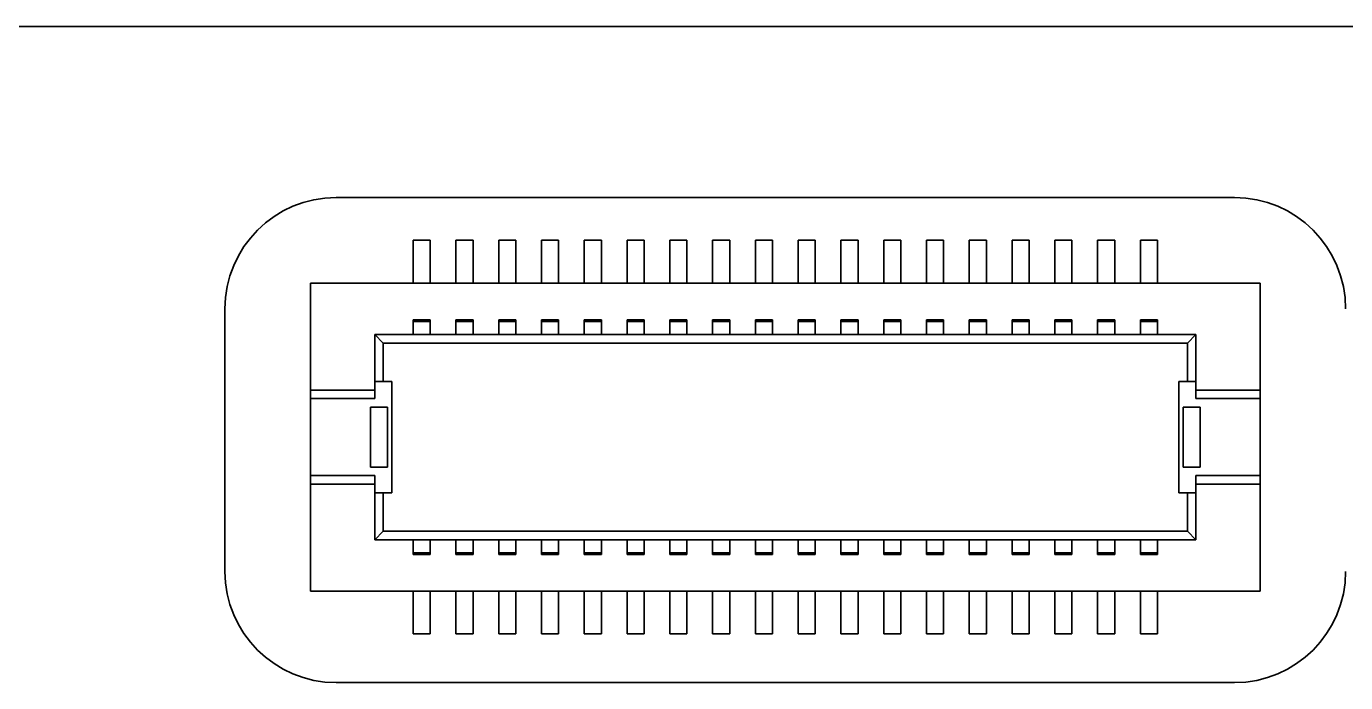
# Model space of a CAD drawing. Extents: x 377 to 822, y 181 to 641.
# Drawn here: x 392.31 to 407.73, y 430.63 to 438.3 of the extents above; entities that cross this region are included whole.
import ezdxf

# ---------------------------------------------------------------- set-up
doc = ezdxf.new("R2010")
doc.units = 0

msp = doc.modelspace()

# ---------------------------------------------------------------- linework, layer by layer
at = {"color": 7, "lineweight": 35}
for p, q in [((415.679, 438.3), (386.679, 438.3)), ((386.679, 438.3), (415.679, 438.3))]:
    msp.add_line(p, q, dxfattribs=at)
at = {"color": 7, "lineweight": 35, "ltscale": 0.2625}
for p, q in [((406.429, 436.3), (395.929, 436.3)), ((406.429, 430.632), (395.929, 430.632))]:
    msp.add_line(p, q, dxfattribs=at)
at = {"color": 7, "lineweight": 35, "ltscale": 0.005}
for p, q in [((397.029, 435.8), (396.829, 435.8)), ((397.029, 435.8), (396.829, 435.8)), ((397.029, 435.8), (396.829, 435.8)), ((397.529, 435.8), (397.329, 435.8)), ((397.529, 435.8), (397.329, 435.8)), ((397.529, 435.8), (397.329, 435.8)), ((398.029, 435.8), (397.829, 435.8)), ((398.029, 435.8), (397.829, 435.8)), ((398.029, 435.8), (397.829, 435.8)), ((398.529, 435.8), (398.329, 435.8)), ((398.529, 435.8), (398.329, 435.8)), ((398.529, 435.8), (398.329, 435.8)), ((399.029, 435.8), (398.829, 435.8)), ((399.029, 435.8), (398.829, 435.8)), ((399.029, 435.8), (398.829, 435.8)), ((399.529, 435.8), (399.329, 435.8)), ((399.529, 435.8), (399.329, 435.8)), ((399.529, 435.8), (399.329, 435.8)), ((400.029, 435.8), (399.829, 435.8)), ((400.029, 435.8), (399.829, 435.8)), ((400.029, 435.8), (399.829, 435.8)), ((400.529, 435.8), (400.329, 435.8)), ((400.529, 435.8), (400.329, 435.8)), ((400.529, 435.8), (400.329, 435.8)), ((401.029, 435.8), (400.829, 435.8)), ((401.029, 435.8), (400.829, 435.8)), ((401.029, 435.8), (400.829, 435.8)), ((401.529, 435.8), (401.329, 435.8)), ((401.529, 435.8), (401.329, 435.8)), ((401.529, 435.8), (401.329, 435.8)), ((402.029, 435.8), (401.829, 435.8)), ((402.029, 435.8), (401.829, 435.8)), ((402.029, 435.8), (401.829, 435.8)), ((402.529, 435.8), (402.329, 435.8)), ((402.529, 435.8), (402.329, 435.8)), ((402.529, 435.8), (402.329, 435.8)), ((403.029, 435.8), (402.829, 435.8)), ((403.029, 435.8), (402.829, 435.8)), ((403.029, 435.8), (402.829, 435.8)), ((403.529, 435.8), (403.329, 435.8)), ((403.529, 435.8), (403.329, 435.8)), ((403.529, 435.8), (403.329, 435.8)), ((404.029, 435.8), (403.829, 435.8)), ((404.029, 435.8), (403.829, 435.8)), ((404.029, 435.8), (403.829, 435.8)), ((404.529, 435.8), (404.329, 435.8)), ((404.529, 435.8), (404.329, 435.8)), ((404.529, 435.8), (404.329, 435.8)), ((405.029, 435.8), (404.829, 435.8)), ((405.029, 435.8), (404.829, 435.8)), ((405.029, 435.8), (404.829, 435.8)), ((405.529, 435.8), (405.329, 435.8)), ((405.529, 435.8), (405.329, 435.8)), ((405.529, 435.8), (405.329, 435.8)), ((396.829, 435.3), (397.029, 435.3)), ((397.329, 435.3), (397.529, 435.3)), ((397.829, 435.3), (398.029, 435.3)), ((398.329, 435.3), (398.529, 435.3)), ((398.829, 435.3), (399.029, 435.3)), ((399.329, 435.3), (399.529, 435.3)), ((399.829, 435.3), (400.029, 435.3)), ((400.329, 435.3), (400.529, 435.3)), ((400.829, 435.3), (401.029, 435.3)), ((401.329, 435.3), (401.529, 435.3)), ((401.829, 435.3), (402.029, 435.3)), ((402.329, 435.3), (402.529, 435.3)), ((402.829, 435.3), (403.029, 435.3)), ((403.329, 435.3), (403.529, 435.3)), ((403.829, 435.3), (404.029, 435.3)), ((404.329, 435.3), (404.529, 435.3)), ((404.829, 435.3), (405.029, 435.3)), ((405.329, 435.3), (405.529, 435.3)), ((396.829, 434.87), (397.029, 434.87)), ((397.029, 434.851), (396.829, 434.851)), ((397.029, 434.851), (396.829, 434.851)), ((397.329, 434.87), (397.529, 434.87)), ((397.529, 434.851), (397.329, 434.851)), ((397.529, 434.851), (397.329, 434.851)), ((397.829, 434.87), (398.029, 434.87)), ((398.029, 434.851), (397.829, 434.851)), ((398.029, 434.851), (397.829, 434.851)), ((398.329, 434.87), (398.529, 434.87)), ((398.529, 434.851), (398.329, 434.851)), ((398.529, 434.851), (398.329, 434.851)), ((398.829, 434.87), (399.029, 434.87)), ((399.029, 434.851), (398.829, 434.851)), ((399.029, 434.851), (398.829, 434.851)), ((399.329, 434.87), (399.529, 434.87)), ((399.529, 434.851), (399.329, 434.851)), ((399.529, 434.851), (399.329, 434.851)), ((399.829, 434.87), (400.029, 434.87)), ((400.029, 434.851), (399.829, 434.851)), ((400.029, 434.851), (399.829, 434.851)), ((400.329, 434.87), (400.529, 434.87)), ((400.529, 434.851), (400.329, 434.851)), ((400.529, 434.851), (400.329, 434.851)), ((400.829, 434.87), (401.029, 434.87)), ((401.029, 434.851), (400.829, 434.851)), ((401.029, 434.851), (400.829, 434.851)), ((401.329, 434.87), (401.529, 434.87)), ((401.529, 434.851), (401.329, 434.851)), ((401.529, 434.851), (401.329, 434.851)), ((401.829, 434.87), (402.029, 434.87)), ((402.029, 434.851), (401.829, 434.851)), ((402.029, 434.851), (401.829, 434.851)), ((402.329, 434.87), (402.529, 434.87)), ((402.529, 434.851), (402.329, 434.851)), ((402.529, 434.851), (402.329, 434.851)), ((402.829, 434.87), (403.029, 434.87)), ((403.029, 434.851), (402.829, 434.851)), ((403.029, 434.851), (402.829, 434.851)), ((403.329, 434.87), (403.529, 434.87)), ((403.529, 434.851), (403.329, 434.851)), ((403.529, 434.851), (403.329, 434.851)), ((403.829, 434.87), (404.029, 434.87)), ((404.029, 434.851), (403.829, 434.851)), ((404.029, 434.851), (403.829, 434.851)), ((404.329, 434.87), (404.529, 434.87)), ((404.529, 434.851), (404.329, 434.851)), ((404.529, 434.851), (404.329, 434.851)), ((404.829, 434.87), (405.029, 434.87)), ((405.029, 434.851), (404.829, 434.851)), ((405.029, 434.851), (404.829, 434.851)), ((405.329, 434.87), (405.529, 434.87)), ((405.529, 434.851), (405.329, 434.851)), ((405.529, 434.851), (405.329, 434.851)), ((396.829, 434.7), (397.029, 434.7)), ((397.329, 434.7), (397.529, 434.7)), ((397.829, 434.7), (398.029, 434.7)), ((398.329, 434.7), (398.529, 434.7)), ((398.829, 434.7), (399.029, 434.7)), ((399.329, 434.7), (399.529, 434.7)), ((399.829, 434.7), (400.029, 434.7)), ((400.329, 434.7), (400.529, 434.7)), ((400.829, 434.7), (401.029, 434.7)), ((401.329, 434.7), (401.529, 434.7)), ((401.829, 434.7), (402.029, 434.7)), ((402.329, 434.7), (402.529, 434.7)), ((402.829, 434.7), (403.029, 434.7)), ((403.329, 434.7), (403.529, 434.7)), ((403.829, 434.7), (404.029, 434.7)), ((404.329, 434.7), (404.529, 434.7)), ((404.829, 434.7), (405.029, 434.7)), ((405.329, 434.7), (405.529, 434.7)), ((396.379, 433.95), (396.379, 434.15)), ((396.379, 433.95), (396.379, 434.15)), ((405.979, 434.15), (405.979, 433.95)), ((405.979, 434.15), (405.979, 433.95)), ((396.329, 433.85), (396.529, 433.85)), ((396.329, 433.85), (396.529, 433.85)), ((405.829, 433.85), (406.029, 433.85)), ((405.829, 433.85), (406.029, 433.85)), ((396.329, 433.15), (396.529, 433.15)), ((396.529, 433.15), (396.329, 433.15)), ((396.529, 433.15), (396.329, 433.15)), ((396.379, 432.85), (396.379, 433.05)), ((396.379, 432.85), (396.379, 433.05)), ((406.029, 433.15), (405.829, 433.15)), ((405.829, 433.15), (406.029, 433.15)), ((406.029, 433.15), (405.829, 433.15)), ((405.979, 433.05), (405.979, 432.85)), ((405.979, 433.05), (405.979, 432.85)), ((396.379, 432.85), (396.579, 432.85)), ((405.779, 432.85), (405.979, 432.85)), ((396.829, 432.149), (397.029, 432.149)), ((396.829, 432.149), (397.029, 432.149)), ((397.029, 432.13), (396.829, 432.13)), ((397.329, 432.149), (397.529, 432.149)), ((397.329, 432.149), (397.529, 432.149)), ((397.529, 432.13), (397.329, 432.13)), ((397.829, 432.149), (398.029, 432.149)), ((397.829, 432.149), (398.029, 432.149)), ((398.029, 432.13), (397.829, 432.13)), ((398.329, 432.149), (398.529, 432.149)), ((398.329, 432.149), (398.529, 432.149)), ((398.529, 432.13), (398.329, 432.13)), ((398.829, 432.149), (399.029, 432.149)), ((398.829, 432.149), (399.029, 432.149)), ((399.029, 432.13), (398.829, 432.13)), ((399.329, 432.149), (399.529, 432.149)), ((399.329, 432.149), (399.529, 432.149)), ((399.529, 432.13), (399.329, 432.13)), ((399.829, 432.149), (400.029, 432.149)), ((399.829, 432.149), (400.029, 432.149)), ((400.029, 432.13), (399.829, 432.13)), ((400.329, 432.149), (400.529, 432.149)), ((400.329, 432.149), (400.529, 432.149)), ((400.529, 432.13), (400.329, 432.13)), ((400.829, 432.149), (401.029, 432.149)), ((400.829, 432.149), (401.029, 432.149)), ((401.029, 432.13), (400.829, 432.13)), ((401.329, 432.149), (401.529, 432.149)), ((401.329, 432.149), (401.529, 432.149)), ((401.529, 432.13), (401.329, 432.13)), ((401.829, 432.149), (402.029, 432.149)), ((401.829, 432.149), (402.029, 432.149)), ((402.029, 432.13), (401.829, 432.13)), ((402.329, 432.149), (402.529, 432.149)), ((402.329, 432.149), (402.529, 432.149)), ((402.529, 432.13), (402.329, 432.13)), ((402.829, 432.149), (403.029, 432.149)), ((402.829, 432.149), (403.029, 432.149)), ((403.029, 432.13), (402.829, 432.13)), ((403.329, 432.149), (403.529, 432.149)), ((403.329, 432.149), (403.529, 432.149)), ((403.529, 432.13), (403.329, 432.13)), ((403.829, 432.149), (404.029, 432.149)), ((403.829, 432.149), (404.029, 432.149)), ((404.029, 432.13), (403.829, 432.13)), ((404.329, 432.149), (404.529, 432.149)), ((404.329, 432.149), (404.529, 432.149)), ((404.529, 432.13), (404.329, 432.13)), ((404.829, 432.149), (405.029, 432.149)), ((404.829, 432.149), (405.029, 432.149)), ((405.029, 432.13), (404.829, 432.13)), ((405.329, 432.149), (405.529, 432.149)), ((405.329, 432.149), (405.529, 432.149)), ((405.529, 432.13), (405.329, 432.13)), ((396.829, 431.2), (397.029, 431.2)), ((396.829, 431.2), (397.029, 431.2)), ((397.329, 431.2), (397.529, 431.2)), ((397.329, 431.2), (397.529, 431.2)), ((397.829, 431.2), (398.029, 431.2)), ((397.829, 431.2), (398.029, 431.2)), ((398.329, 431.2), (398.529, 431.2)), ((398.329, 431.2), (398.529, 431.2)), ((398.829, 431.2), (399.029, 431.2)), ((398.829, 431.2), (399.029, 431.2)), ((399.329, 431.2), (399.529, 431.2)), ((399.329, 431.2), (399.529, 431.2)), ((399.829, 431.2), (400.029, 431.2)), ((399.829, 431.2), (400.029, 431.2)), ((400.329, 431.2), (400.529, 431.2)), ((400.329, 431.2), (400.529, 431.2)), ((400.829, 431.2), (401.029, 431.2)), ((400.829, 431.2), (401.029, 431.2)), ((401.329, 431.2), (401.529, 431.2)), ((401.329, 431.2), (401.529, 431.2)), ((401.829, 431.2), (402.029, 431.2)), ((401.829, 431.2), (402.029, 431.2)), ((402.329, 431.2), (402.529, 431.2)), ((402.329, 431.2), (402.529, 431.2)), ((402.829, 431.2), (403.029, 431.2)), ((402.829, 431.2), (403.029, 431.2)), ((403.329, 431.2), (403.529, 431.2)), ((403.329, 431.2), (403.529, 431.2)), ((403.829, 431.2), (404.029, 431.2)), ((403.829, 431.2), (404.029, 431.2)), ((404.329, 431.2), (404.529, 431.2)), ((404.329, 431.2), (404.529, 431.2)), ((404.829, 431.2), (405.029, 431.2)), ((404.829, 431.2), (405.029, 431.2)), ((405.329, 431.2), (405.529, 431.2)), ((405.329, 431.2), (405.529, 431.2))]:
    msp.add_line(p, q, dxfattribs=at)
at = {"color": 7, "lineweight": 35, "ltscale": 0.0125}
for p, q in [((396.829, 435.8), (396.829, 435.3)), ((396.829, 435.8), (396.829, 435.3)), ((397.029, 435.8), (397.029, 435.3)), ((397.029, 435.8), (397.029, 435.3)), ((397.329, 435.8), (397.329, 435.3)), ((397.329, 435.8), (397.329, 435.3)), ((397.529, 435.8), (397.529, 435.3)), ((397.529, 435.8), (397.529, 435.3)), ((397.829, 435.8), (397.829, 435.3)), ((397.829, 435.8), (397.829, 435.3)), ((398.029, 435.8), (398.029, 435.3)), ((398.029, 435.8), (398.029, 435.3)), ((398.329, 435.8), (398.329, 435.3)), ((398.329, 435.8), (398.329, 435.3)), ((398.529, 435.8), (398.529, 435.3)), ((398.529, 435.8), (398.529, 435.3)), ((398.829, 435.8), (398.829, 435.3)), ((398.829, 435.8), (398.829, 435.3)), ((399.029, 435.8), (399.029, 435.3)), ((399.029, 435.8), (399.029, 435.3)), ((399.329, 435.8), (399.329, 435.3)), ((399.329, 435.8), (399.329, 435.3)), ((399.529, 435.8), (399.529, 435.3)), ((399.529, 435.8), (399.529, 435.3)), ((399.829, 435.8), (399.829, 435.3)), ((399.829, 435.8), (399.829, 435.3)), ((400.029, 435.8), (400.029, 435.3)), ((400.029, 435.8), (400.029, 435.3)), ((400.329, 435.8), (400.329, 435.3)), ((400.329, 435.8), (400.329, 435.3)), ((400.529, 435.8), (400.529, 435.3)), ((400.529, 435.8), (400.529, 435.3)), ((400.829, 435.8), (400.829, 435.3)), ((400.829, 435.8), (400.829, 435.3)), ((401.029, 435.8), (401.029, 435.3)), ((401.029, 435.8), (401.029, 435.3)), ((401.329, 435.8), (401.329, 435.3)), ((401.329, 435.8), (401.329, 435.3)), ((401.529, 435.8), (401.529, 435.3)), ((401.529, 435.8), (401.529, 435.3)), ((401.829, 435.8), (401.829, 435.3)), ((401.829, 435.8), (401.829, 435.3)), ((402.029, 435.8), (402.029, 435.3)), ((402.029, 435.8), (402.029, 435.3)), ((402.329, 435.8), (402.329, 435.3)), ((402.329, 435.8), (402.329, 435.3)), ((402.529, 435.8), (402.529, 435.3)), ((402.529, 435.8), (402.529, 435.3)), ((402.829, 435.8), (402.829, 435.3)), ((402.829, 435.8), (402.829, 435.3)), ((403.029, 435.8), (403.029, 435.3)), ((403.029, 435.8), (403.029, 435.3)), ((403.329, 435.8), (403.329, 435.3)), ((403.329, 435.8), (403.329, 435.3)), ((403.529, 435.8), (403.529, 435.3)), ((403.529, 435.8), (403.529, 435.3)), ((403.829, 435.8), (403.829, 435.3)), ((403.829, 435.8), (403.829, 435.3)), ((404.029, 435.8), (404.029, 435.3)), ((404.029, 435.8), (404.029, 435.3)), ((404.329, 435.8), (404.329, 435.3)), ((404.329, 435.8), (404.329, 435.3)), ((404.529, 435.8), (404.529, 435.3)), ((404.529, 435.8), (404.529, 435.3)), ((404.829, 435.8), (404.829, 435.3)), ((404.829, 435.8), (404.829, 435.3)), ((405.029, 435.8), (405.029, 435.3)), ((405.029, 435.8), (405.029, 435.3)), ((405.329, 435.8), (405.329, 435.3)), ((405.329, 435.8), (405.329, 435.3)), ((405.529, 435.8), (405.529, 435.3)), ((405.529, 435.8), (405.529, 435.3)), ((396.829, 431.2), (396.829, 431.7)), ((396.829, 431.2), (396.829, 431.7)), ((397.029, 431.2), (397.029, 431.7)), ((397.029, 431.2), (397.029, 431.7)), ((397.329, 431.2), (397.329, 431.7)), ((397.329, 431.2), (397.329, 431.7)), ((397.529, 431.2), (397.529, 431.7)), ((397.529, 431.2), (397.529, 431.7)), ((397.829, 431.2), (397.829, 431.7)), ((397.829, 431.2), (397.829, 431.7)), ((398.029, 431.2), (398.029, 431.7)), ((398.029, 431.2), (398.029, 431.7)), ((398.329, 431.2), (398.329, 431.7)), ((398.329, 431.2), (398.329, 431.7)), ((398.529, 431.2), (398.529, 431.7)), ((398.529, 431.2), (398.529, 431.7)), ((398.829, 431.2), (398.829, 431.7)), ((398.829, 431.2), (398.829, 431.7)), ((399.029, 431.2), (399.029, 431.7)), ((399.029, 431.2), (399.029, 431.7)), ((399.329, 431.2), (399.329, 431.7)), ((399.329, 431.2), (399.329, 431.7)), ((399.529, 431.2), (399.529, 431.7)), ((399.529, 431.2), (399.529, 431.7)), ((399.829, 431.2), (399.829, 431.7)), ((399.829, 431.2), (399.829, 431.7)), ((400.029, 431.2), (400.029, 431.7)), ((400.029, 431.2), (400.029, 431.7)), ((400.329, 431.2), (400.329, 431.7)), ((400.329, 431.2), (400.329, 431.7)), ((400.529, 431.2), (400.529, 431.7)), ((400.529, 431.2), (400.529, 431.7)), ((400.829, 431.2), (400.829, 431.7)), ((400.829, 431.2), (400.829, 431.7)), ((401.029, 431.2), (401.029, 431.7)), ((401.029, 431.2), (401.029, 431.7)), ((401.329, 431.2), (401.329, 431.7)), ((401.329, 431.2), (401.329, 431.7)), ((401.529, 431.2), (401.529, 431.7)), ((401.529, 431.2), (401.529, 431.7)), ((401.829, 431.2), (401.829, 431.7)), ((401.829, 431.2), (401.829, 431.7)), ((402.029, 431.2), (402.029, 431.7)), ((402.029, 431.2), (402.029, 431.7)), ((402.329, 431.2), (402.329, 431.7)), ((402.329, 431.2), (402.329, 431.7)), ((402.529, 431.2), (402.529, 431.7)), ((402.529, 431.2), (402.529, 431.7)), ((402.829, 431.2), (402.829, 431.7)), ((402.829, 431.2), (402.829, 431.7)), ((403.029, 431.2), (403.029, 431.7)), ((403.029, 431.2), (403.029, 431.7)), ((403.329, 431.2), (403.329, 431.7)), ((403.329, 431.2), (403.329, 431.7)), ((403.529, 431.2), (403.529, 431.7)), ((403.529, 431.2), (403.529, 431.7)), ((403.829, 431.2), (403.829, 431.7)), ((403.829, 431.2), (403.829, 431.7)), ((404.029, 431.2), (404.029, 431.7)), ((404.029, 431.2), (404.029, 431.7)), ((404.329, 431.2), (404.329, 431.7)), ((404.329, 431.2), (404.329, 431.7)), ((404.529, 431.2), (404.529, 431.7)), ((404.529, 431.2), (404.529, 431.7)), ((404.829, 431.2), (404.829, 431.7)), ((404.829, 431.2), (404.829, 431.7)), ((405.029, 431.2), (405.029, 431.7)), ((405.029, 431.2), (405.029, 431.7)), ((405.329, 431.2), (405.329, 431.7)), ((405.329, 431.2), (405.329, 431.7)), ((405.529, 431.2), (405.529, 431.7)), ((405.529, 431.2), (405.529, 431.7))]:
    msp.add_line(p, q, dxfattribs=at)
at = {"color": 7, "lineweight": 35, "ltscale": 0.00125}
for p, q in [((396.829, 435.8), (396.829, 435.75)), ((397.329, 435.8), (397.329, 435.75)), ((397.829, 435.8), (397.829, 435.75)), ((398.329, 435.8), (398.329, 435.75)), ((398.829, 435.8), (398.829, 435.75)), ((399.329, 435.8), (399.329, 435.75)), ((399.829, 435.8), (399.829, 435.75)), ((400.329, 435.8), (400.329, 435.75)), ((400.829, 435.8), (400.829, 435.75)), ((401.329, 435.8), (401.329, 435.75)), ((401.829, 435.8), (401.829, 435.75)), ((402.329, 435.8), (402.329, 435.75)), ((402.829, 435.8), (402.829, 435.75)), ((403.329, 435.8), (403.329, 435.75)), ((403.829, 435.8), (403.829, 435.75)), ((404.329, 435.8), (404.329, 435.75)), ((404.829, 435.8), (404.829, 435.75)), ((405.329, 435.8), (405.329, 435.75)), ((396.829, 431.2), (396.829, 431.25)), ((397.329, 431.2), (397.329, 431.25)), ((397.829, 431.2), (397.829, 431.25)), ((398.329, 431.2), (398.329, 431.25)), ((398.829, 431.2), (398.829, 431.25)), ((399.329, 431.2), (399.329, 431.25)), ((399.829, 431.2), (399.829, 431.25)), ((400.329, 431.2), (400.329, 431.25)), ((400.829, 431.2), (400.829, 431.25)), ((401.329, 431.2), (401.329, 431.25)), ((401.829, 431.2), (401.829, 431.25)), ((402.329, 431.2), (402.329, 431.25)), ((402.829, 431.2), (402.829, 431.25)), ((403.329, 431.2), (403.329, 431.25)), ((403.829, 431.2), (403.829, 431.25)), ((404.329, 431.2), (404.329, 431.25)), ((404.829, 431.2), (404.829, 431.25)), ((405.329, 431.2), (405.329, 431.25))]:
    msp.add_line(p, q, dxfattribs=at)
at = {"color": 7, "lineweight": 35, "ltscale": 0.01125}
for p, q in [((396.829, 435.75), (396.829, 435.3)), ((397.329, 435.75), (397.329, 435.3)), ((397.829, 435.75), (397.829, 435.3)), ((398.329, 435.75), (398.329, 435.3)), ((398.829, 435.75), (398.829, 435.3)), ((399.329, 435.75), (399.329, 435.3)), ((399.829, 435.75), (399.829, 435.3)), ((400.329, 435.75), (400.329, 435.3)), ((400.829, 435.75), (400.829, 435.3)), ((401.329, 435.75), (401.329, 435.3)), ((401.829, 435.75), (401.829, 435.3)), ((402.329, 435.75), (402.329, 435.3)), ((402.829, 435.75), (402.829, 435.3)), ((403.329, 435.75), (403.329, 435.3)), ((403.829, 435.75), (403.829, 435.3)), ((404.329, 435.75), (404.329, 435.3)), ((404.829, 435.75), (404.829, 435.3)), ((405.329, 435.75), (405.329, 435.3)), ((396.829, 434.7), (396.379, 434.7)), ((396.479, 434.6), (396.479, 434.15)), ((396.479, 434.6), (396.479, 434.15)), ((405.979, 434.7), (405.529, 434.7)), ((405.879, 434.15), (405.879, 434.6)), ((405.879, 434.15), (405.879, 434.6)), ((396.479, 432.85), (396.479, 432.4)), ((396.479, 432.85), (396.479, 432.4)), ((405.879, 432.4), (405.879, 432.85)), ((405.879, 432.4), (405.879, 432.85)), ((396.829, 431.25), (396.829, 431.7)), ((397.329, 431.25), (397.329, 431.7)), ((397.829, 431.25), (397.829, 431.7)), ((398.329, 431.25), (398.329, 431.7)), ((398.829, 431.25), (398.829, 431.7)), ((399.329, 431.25), (399.329, 431.7)), ((399.829, 431.25), (399.829, 431.7)), ((400.329, 431.25), (400.329, 431.7)), ((400.829, 431.25), (400.829, 431.7)), ((401.329, 431.25), (401.329, 431.7)), ((401.829, 431.25), (401.829, 431.7)), ((402.329, 431.25), (402.329, 431.7)), ((402.829, 431.25), (402.829, 431.7)), ((403.329, 431.25), (403.329, 431.7)), ((403.829, 431.25), (403.829, 431.7)), ((404.329, 431.25), (404.329, 431.7)), ((404.829, 431.25), (404.829, 431.7)), ((405.329, 431.25), (405.329, 431.7))]:
    msp.add_line(p, q, dxfattribs=at)
at = {"color": 7, "lineweight": 35, "ltscale": 0.03125}
for p, q in [((395.629, 434.05), (395.629, 435.3)), ((395.629, 434.05), (395.629, 435.3)), ((406.729, 435.3), (406.729, 434.05)), ((406.729, 435.3), (406.729, 434.05)), ((395.629, 431.7), (395.629, 432.95)), ((395.629, 431.7), (395.629, 432.95)), ((406.729, 432.95), (406.729, 431.7)), ((406.729, 432.95), (406.729, 431.7))]:
    msp.add_line(p, q, dxfattribs=at)
at = {"color": 7, "lineweight": 35, "ltscale": 0.2775}
for p, q in [((395.629, 435.3), (406.729, 435.3)), ((395.629, 435.3), (406.729, 435.3)), ((406.729, 431.7), (395.629, 431.7)), ((406.729, 431.7), (395.629, 431.7))]:
    msp.add_line(p, q, dxfattribs=at)
at = {"color": 7, "lineweight": 35, "ltscale": 0.0075}
for p, q in [((395.629, 435), (395.629, 435.3)), ((397.329, 434.7), (397.029, 434.7)), ((397.829, 434.7), (397.529, 434.7)), ((398.329, 434.7), (398.029, 434.7)), ((398.829, 434.7), (398.529, 434.7)), ((399.329, 434.7), (399.029, 434.7)), ((399.829, 434.7), (399.529, 434.7)), ((400.329, 434.7), (400.029, 434.7)), ((400.829, 434.7), (400.529, 434.7)), ((401.329, 434.7), (401.029, 434.7)), ((401.829, 434.7), (401.529, 434.7)), ((402.329, 434.7), (402.029, 434.7)), ((402.829, 434.7), (402.529, 434.7)), ((403.329, 434.7), (403.029, 434.7)), ((403.829, 434.7), (403.529, 434.7)), ((404.329, 434.7), (404.029, 434.7)), ((404.829, 434.7), (404.529, 434.7)), ((405.329, 434.7), (405.029, 434.7))]:
    msp.add_line(p, q, dxfattribs=at)
at = {"color": 7, "lineweight": 35, "ltscale": 0.0225}
for p, q in [((395.629, 435.3), (396.529, 435.3)), ((405.829, 435.3), (406.729, 435.3))]:
    msp.add_line(p, q, dxfattribs=at)
at = {"color": 7, "lineweight": 35, "ltscale": 0.006126}
msp.add_line((396.774, 435.3), (396.529, 435.3), dxfattribs=at)
at = {"color": 7, "lineweight": 35, "ltscale": 0.000874329}
for p, q in [((396.774, 435.3), (396.809, 435.3)), ((397.274, 435.3), (397.309, 435.3)), ((397.774, 435.3), (397.809, 435.3)), ((398.274, 435.3), (398.309, 435.3))]:
    msp.add_line(p, q, dxfattribs=at)
at = {"color": 7, "lineweight": 35, "ltscale": 0.000500488}
for p, q in [((396.829, 435.3), (396.809, 435.3)), ((397.329, 435.3), (397.309, 435.3)), ((397.829, 435.3), (397.809, 435.3)), ((398.329, 435.3), (398.309, 435.3)), ((398.829, 435.3), (398.809, 435.3)), ((399.329, 435.3), (399.309, 435.3)), ((399.829, 435.3), (399.809, 435.3)), ((400.329, 435.3), (400.309, 435.3)), ((400.829, 435.3), (400.809, 435.3)), ((401.329, 435.3), (401.309, 435.3)), ((401.829, 435.3), (401.809, 435.3)), ((402.329, 435.3), (402.309, 435.3)), ((402.829, 435.3), (402.809, 435.3)), ((403.329, 435.3), (403.309, 435.3)), ((403.829, 435.3), (403.809, 435.3)), ((404.329, 435.3), (404.309, 435.3)), ((404.829, 435.3), (404.809, 435.3)), ((405.329, 435.3), (405.309, 435.3))]:
    msp.add_line(p, q, dxfattribs=at)
at = {"color": 7, "lineweight": 35, "ltscale": 0.000499725}
for p, q in [((397.049, 435.3), (397.029, 435.3)), ((397.549, 435.3), (397.529, 435.3)), ((398.049, 435.3), (398.029, 435.3)), ((398.549, 435.3), (398.529, 435.3)), ((399.049, 435.3), (399.029, 435.3)), ((399.549, 435.3), (399.529, 435.3)), ((400.049, 435.3), (400.029, 435.3)), ((400.549, 435.3), (400.529, 435.3)), ((401.049, 435.3), (401.029, 435.3)), ((401.549, 435.3), (401.529, 435.3)), ((402.049, 435.3), (402.029, 435.3)), ((402.549, 435.3), (402.529, 435.3)), ((403.049, 435.3), (403.029, 435.3)), ((403.549, 435.3), (403.529, 435.3)), ((404.049, 435.3), (404.029, 435.3)), ((404.549, 435.3), (404.529, 435.3)), ((405.049, 435.3), (405.029, 435.3)), ((405.549, 435.3), (405.529, 435.3))]:
    msp.add_line(p, q, dxfattribs=at)
at = {"color": 7, "lineweight": 35, "ltscale": 0.000875854}
for p, q in [((397.049, 435.3), (397.084, 435.3)), ((397.549, 435.3), (397.584, 435.3)), ((398.049, 435.3), (398.084, 435.3)), ((398.549, 435.3), (398.584, 435.3)), ((399.049, 435.3), (399.084, 435.3)), ((399.549, 435.3), (399.584, 435.3)), ((400.049, 435.3), (400.084, 435.3)), ((400.549, 435.3), (400.584, 435.3)), ((401.049, 435.3), (401.084, 435.3)), ((401.549, 435.3), (401.584, 435.3)), ((402.049, 435.3), (402.084, 435.3)), ((402.549, 435.3), (402.584, 435.3)), ((403.049, 435.3), (403.084, 435.3)), ((403.549, 435.3), (403.584, 435.3)), ((404.049, 435.3), (404.084, 435.3)), ((404.549, 435.3), (404.584, 435.3)), ((405.049, 435.3), (405.084, 435.3)), ((405.549, 435.3), (405.584, 435.3))]:
    msp.add_line(p, q, dxfattribs=at)
at = {"color": 7, "lineweight": 35, "ltscale": 0.00475}
for p, q in [((397.274, 435.3), (397.084, 435.3)), ((397.774, 435.3), (397.584, 435.3)), ((398.274, 435.3), (398.084, 435.3))]:
    msp.add_line(p, q, dxfattribs=at)
at = {"color": 7, "lineweight": 35, "ltscale": 0.004749}
for p, q in [((398.774, 435.3), (398.584, 435.3)), ((399.274, 435.3), (399.084, 435.3)), ((399.774, 435.3), (399.584, 435.3)), ((400.274, 435.3), (400.084, 435.3)), ((400.774, 435.3), (400.584, 435.3)), ((401.274, 435.3), (401.084, 435.3)), ((401.774, 435.3), (401.584, 435.3)), ((402.274, 435.3), (402.084, 435.3)), ((402.774, 435.3), (402.584, 435.3)), ((403.274, 435.3), (403.084, 435.3)), ((403.774, 435.3), (403.584, 435.3)), ((404.274, 435.3), (404.084, 435.3)), ((404.774, 435.3), (404.584, 435.3)), ((405.274, 435.3), (405.084, 435.3))]:
    msp.add_line(p, q, dxfattribs=at)
at = {"color": 7, "lineweight": 35, "ltscale": 0.000875092}
for p, q in [((398.774, 435.3), (398.809, 435.3)), ((399.274, 435.3), (399.309, 435.3)), ((399.774, 435.3), (399.809, 435.3)), ((400.274, 435.3), (400.309, 435.3)), ((400.774, 435.3), (400.809, 435.3)), ((401.274, 435.3), (401.309, 435.3)), ((401.774, 435.3), (401.809, 435.3)), ((402.274, 435.3), (402.309, 435.3)), ((402.774, 435.3), (402.809, 435.3)), ((403.274, 435.3), (403.309, 435.3)), ((403.774, 435.3), (403.809, 435.3)), ((404.274, 435.3), (404.309, 435.3)), ((404.774, 435.3), (404.809, 435.3)), ((405.274, 435.3), (405.309, 435.3))]:
    msp.add_line(p, q, dxfattribs=at)
at = {"color": 7, "lineweight": 35, "ltscale": 0.006125}
msp.add_line((405.829, 435.3), (405.584, 435.3), dxfattribs=at)
at = {"color": 7, "lineweight": 35, "ltscale": 0.076713}
msp.add_line((394.629, 435), (394.629, 431.931), dxfattribs=at)
at = {"color": 7, "lineweight": 35, "ltscale": 0.0175}
for p, q in [((395.629, 434.3), (395.629, 435)), ((396.329, 433.15), (396.329, 433.85)), ((396.329, 433.15), (396.329, 433.85)), ((396.529, 433.85), (396.529, 433.15)), ((396.529, 433.85), (396.529, 433.15)), ((396.529, 433.15), (396.529, 433.85)), ((405.829, 433.15), (405.829, 433.85)), ((405.829, 433.15), (405.829, 433.85)), ((406.029, 433.85), (406.029, 433.15)), ((406.029, 433.15), (406.029, 433.85)), ((406.029, 433.85), (406.029, 433.15))]:
    msp.add_line(p, q, dxfattribs=at)
at = {"color": 7, "lineweight": 35, "ltscale": 0.000473022}
for p, q in [((396.829, 434.87), (396.829, 434.851)), ((396.829, 434.87), (396.829, 434.851)), ((397.029, 434.87), (397.029, 434.851)), ((397.329, 434.87), (397.329, 434.851)), ((397.329, 434.87), (397.329, 434.851)), ((397.529, 434.87), (397.529, 434.851)), ((397.829, 434.87), (397.829, 434.851)), ((397.829, 434.87), (397.829, 434.851)), ((398.029, 434.87), (398.029, 434.851)), ((398.329, 434.87), (398.329, 434.851)), ((398.329, 434.87), (398.329, 434.851)), ((398.529, 434.87), (398.529, 434.851)), ((398.829, 434.87), (398.829, 434.851)), ((398.829, 434.87), (398.829, 434.851)), ((399.029, 434.87), (399.029, 434.851)), ((399.329, 434.87), (399.329, 434.851)), ((399.329, 434.87), (399.329, 434.851)), ((399.529, 434.87), (399.529, 434.851)), ((399.829, 434.87), (399.829, 434.851)), ((399.829, 434.87), (399.829, 434.851)), ((400.029, 434.87), (400.029, 434.851)), ((400.329, 434.87), (400.329, 434.851)), ((400.329, 434.87), (400.329, 434.851)), ((400.529, 434.87), (400.529, 434.851)), ((400.829, 434.87), (400.829, 434.851)), ((400.829, 434.87), (400.829, 434.851)), ((401.029, 434.87), (401.029, 434.851)), ((401.329, 434.87), (401.329, 434.851)), ((401.329, 434.87), (401.329, 434.851)), ((401.529, 434.87), (401.529, 434.851)), ((401.829, 434.87), (401.829, 434.851)), ((401.829, 434.87), (401.829, 434.851)), ((402.029, 434.87), (402.029, 434.851)), ((402.329, 434.87), (402.329, 434.851)), ((402.329, 434.87), (402.329, 434.851)), ((402.529, 434.87), (402.529, 434.851)), ((402.829, 434.87), (402.829, 434.851)), ((402.829, 434.87), (402.829, 434.851)), ((403.029, 434.87), (403.029, 434.851)), ((403.329, 434.87), (403.329, 434.851)), ((403.329, 434.87), (403.329, 434.851)), ((403.529, 434.87), (403.529, 434.851)), ((403.829, 434.87), (403.829, 434.851)), ((403.829, 434.87), (403.829, 434.851)), ((404.029, 434.87), (404.029, 434.851)), ((404.329, 434.87), (404.329, 434.851)), ((404.329, 434.87), (404.329, 434.851)), ((404.529, 434.87), (404.529, 434.851)), ((404.829, 434.87), (404.829, 434.851)), ((404.829, 434.87), (404.829, 434.851)), ((405.029, 434.87), (405.029, 434.851)), ((405.329, 434.87), (405.329, 434.851)), ((405.329, 434.87), (405.329, 434.851)), ((405.529, 434.87), (405.529, 434.851)), ((396.829, 432.13), (396.829, 432.149)), ((397.029, 432.13), (397.029, 432.149)), ((397.029, 432.13), (397.029, 432.149)), ((397.329, 432.13), (397.329, 432.149)), ((397.529, 432.13), (397.529, 432.149)), ((397.529, 432.13), (397.529, 432.149)), ((397.829, 432.13), (397.829, 432.149)), ((398.029, 432.13), (398.029, 432.149)), ((398.029, 432.13), (398.029, 432.149)), ((398.329, 432.13), (398.329, 432.149)), ((398.529, 432.13), (398.529, 432.149)), ((398.529, 432.13), (398.529, 432.149)), ((398.829, 432.13), (398.829, 432.149)), ((399.029, 432.13), (399.029, 432.149)), ((399.029, 432.13), (399.029, 432.149)), ((399.329, 432.13), (399.329, 432.149)), ((399.529, 432.13), (399.529, 432.149)), ((399.529, 432.13), (399.529, 432.149)), ((399.829, 432.13), (399.829, 432.149)), ((400.029, 432.13), (400.029, 432.149)), ((400.029, 432.13), (400.029, 432.149)), ((400.329, 432.13), (400.329, 432.149)), ((400.529, 432.13), (400.529, 432.149)), ((400.529, 432.13), (400.529, 432.149)), ((400.829, 432.13), (400.829, 432.149)), ((401.029, 432.13), (401.029, 432.149)), ((401.029, 432.13), (401.029, 432.149)), ((401.329, 432.13), (401.329, 432.149)), ((401.529, 432.13), (401.529, 432.149)), ((401.529, 432.13), (401.529, 432.149)), ((401.829, 432.13), (401.829, 432.149)), ((402.029, 432.13), (402.029, 432.149)), ((402.029, 432.13), (402.029, 432.149)), ((402.329, 432.13), (402.329, 432.149)), ((402.529, 432.13), (402.529, 432.149)), ((402.529, 432.13), (402.529, 432.149)), ((402.829, 432.13), (402.829, 432.149)), ((403.029, 432.13), (403.029, 432.149)), ((403.029, 432.13), (403.029, 432.149)), ((403.329, 432.13), (403.329, 432.149)), ((403.529, 432.13), (403.529, 432.149)), ((403.529, 432.13), (403.529, 432.149)), ((403.829, 432.13), (403.829, 432.149)), ((404.029, 432.13), (404.029, 432.149)), ((404.029, 432.13), (404.029, 432.149)), ((404.329, 432.13), (404.329, 432.149)), ((404.529, 432.13), (404.529, 432.149)), ((404.529, 432.13), (404.529, 432.149)), ((404.829, 432.13), (404.829, 432.149)), ((405.029, 432.13), (405.029, 432.149)), ((405.029, 432.13), (405.029, 432.149)), ((405.329, 432.13), (405.329, 432.149)), ((405.529, 432.13), (405.529, 432.149)), ((405.529, 432.13), (405.529, 432.149))]:
    msp.add_line(p, q, dxfattribs=at)
at = {"color": 7, "lineweight": 35, "ltscale": 0.003839}
for p, q in [((396.829, 434.87), (396.829, 434.716)), ((397.329, 434.87), (397.329, 434.716)), ((397.829, 434.87), (397.829, 434.716)), ((398.329, 434.87), (398.329, 434.716)), ((398.829, 434.87), (398.829, 434.716)), ((399.329, 434.87), (399.329, 434.716)), ((399.829, 434.87), (399.829, 434.716)), ((400.329, 434.87), (400.329, 434.716)), ((400.829, 434.87), (400.829, 434.716)), ((401.329, 434.87), (401.329, 434.716)), ((401.829, 434.87), (401.829, 434.716)), ((402.329, 434.87), (402.329, 434.716)), ((402.829, 434.87), (402.829, 434.716)), ((403.329, 434.87), (403.329, 434.716)), ((403.829, 434.87), (403.829, 434.716)), ((404.329, 434.87), (404.329, 434.716)), ((404.829, 434.87), (404.829, 434.716)), ((405.329, 434.87), (405.329, 434.716)), ((396.829, 432.13), (396.829, 432.284)), ((397.329, 432.13), (397.329, 432.284)), ((397.829, 432.13), (397.829, 432.284)), ((398.329, 432.13), (398.329, 432.284)), ((398.829, 432.13), (398.829, 432.284)), ((399.329, 432.13), (399.329, 432.284)), ((399.829, 432.13), (399.829, 432.284)), ((400.329, 432.13), (400.329, 432.284)), ((400.829, 432.13), (400.829, 432.284)), ((401.329, 432.13), (401.329, 432.284)), ((401.829, 432.13), (401.829, 432.284)), ((402.329, 432.13), (402.329, 432.284)), ((402.829, 432.13), (402.829, 432.284)), ((403.329, 432.13), (403.329, 432.284)), ((403.829, 432.13), (403.829, 432.284)), ((404.329, 432.13), (404.329, 432.284)), ((404.829, 432.13), (404.829, 432.284)), ((405.329, 432.13), (405.329, 432.284))]:
    msp.add_line(p, q, dxfattribs=at)
at = {"color": 7, "lineweight": 35, "ltscale": 0.003777}
for p, q in [((396.829, 434.851), (396.829, 434.7)), ((396.829, 434.851), (396.829, 434.7)), ((397.029, 434.851), (397.029, 434.7)), ((397.029, 434.851), (397.029, 434.7)), ((397.329, 434.851), (397.329, 434.7)), ((397.329, 434.851), (397.329, 434.7)), ((397.529, 434.851), (397.529, 434.7)), ((397.529, 434.851), (397.529, 434.7)), ((397.829, 434.851), (397.829, 434.7)), ((397.829, 434.851), (397.829, 434.7)), ((398.029, 434.851), (398.029, 434.7)), ((398.029, 434.851), (398.029, 434.7)), ((398.329, 434.851), (398.329, 434.7)), ((398.329, 434.851), (398.329, 434.7)), ((398.529, 434.851), (398.529, 434.7)), ((398.529, 434.851), (398.529, 434.7)), ((398.829, 434.851), (398.829, 434.7)), ((398.829, 434.851), (398.829, 434.7)), ((399.029, 434.851), (399.029, 434.7)), ((399.029, 434.851), (399.029, 434.7)), ((399.329, 434.851), (399.329, 434.7)), ((399.329, 434.851), (399.329, 434.7)), ((399.529, 434.851), (399.529, 434.7)), ((399.529, 434.851), (399.529, 434.7)), ((399.829, 434.851), (399.829, 434.7)), ((399.829, 434.851), (399.829, 434.7)), ((400.029, 434.851), (400.029, 434.7)), ((400.029, 434.851), (400.029, 434.7)), ((400.329, 434.851), (400.329, 434.7)), ((400.329, 434.851), (400.329, 434.7)), ((400.529, 434.851), (400.529, 434.7)), ((400.529, 434.851), (400.529, 434.7)), ((400.829, 434.851), (400.829, 434.7)), ((400.829, 434.851), (400.829, 434.7)), ((401.029, 434.851), (401.029, 434.7)), ((401.029, 434.851), (401.029, 434.7)), ((401.329, 434.851), (401.329, 434.7)), ((401.329, 434.851), (401.329, 434.7)), ((401.529, 434.851), (401.529, 434.7)), ((401.529, 434.851), (401.529, 434.7)), ((401.829, 434.851), (401.829, 434.7)), ((401.829, 434.851), (401.829, 434.7)), ((402.029, 434.851), (402.029, 434.7)), ((402.029, 434.851), (402.029, 434.7)), ((402.329, 434.851), (402.329, 434.7)), ((402.329, 434.851), (402.329, 434.7)), ((402.529, 434.851), (402.529, 434.7)), ((402.529, 434.851), (402.529, 434.7)), ((402.829, 434.851), (402.829, 434.7)), ((402.829, 434.851), (402.829, 434.7)), ((403.029, 434.851), (403.029, 434.7)), ((403.029, 434.851), (403.029, 434.7)), ((403.329, 434.851), (403.329, 434.7)), ((403.329, 434.851), (403.329, 434.7)), ((403.529, 434.851), (403.529, 434.7)), ((403.529, 434.851), (403.529, 434.7)), ((403.829, 434.851), (403.829, 434.7)), ((403.829, 434.851), (403.829, 434.7)), ((404.029, 434.851), (404.029, 434.7)), ((404.029, 434.851), (404.029, 434.7)), ((404.329, 434.851), (404.329, 434.7)), ((404.329, 434.851), (404.329, 434.7)), ((404.529, 434.851), (404.529, 434.7)), ((404.529, 434.851), (404.529, 434.7)), ((404.829, 434.851), (404.829, 434.7)), ((404.829, 434.851), (404.829, 434.7)), ((405.029, 434.851), (405.029, 434.7)), ((405.029, 434.851), (405.029, 434.7)), ((405.329, 434.851), (405.329, 434.7)), ((405.329, 434.851), (405.329, 434.7)), ((405.529, 434.851), (405.529, 434.7)), ((405.529, 434.851), (405.529, 434.7)), ((396.829, 432.149), (396.829, 432.3)), ((396.829, 432.149), (396.829, 432.3)), ((397.029, 432.149), (397.029, 432.3)), ((397.029, 432.149), (397.029, 432.3)), ((397.329, 432.149), (397.329, 432.3)), ((397.329, 432.149), (397.329, 432.3)), ((397.529, 432.149), (397.529, 432.3)), ((397.529, 432.149), (397.529, 432.3)), ((397.829, 432.149), (397.829, 432.3)), ((397.829, 432.149), (397.829, 432.3)), ((398.029, 432.149), (398.029, 432.3)), ((398.029, 432.149), (398.029, 432.3)), ((398.329, 432.149), (398.329, 432.3)), ((398.329, 432.149), (398.329, 432.3)), ((398.529, 432.149), (398.529, 432.3)), ((398.529, 432.149), (398.529, 432.3)), ((398.829, 432.149), (398.829, 432.3)), ((398.829, 432.149), (398.829, 432.3)), ((399.029, 432.149), (399.029, 432.3)), ((399.029, 432.149), (399.029, 432.3)), ((399.329, 432.149), (399.329, 432.3)), ((399.329, 432.149), (399.329, 432.3)), ((399.529, 432.149), (399.529, 432.3)), ((399.529, 432.149), (399.529, 432.3)), ((399.829, 432.149), (399.829, 432.3)), ((399.829, 432.149), (399.829, 432.3)), ((400.029, 432.149), (400.029, 432.3)), ((400.029, 432.149), (400.029, 432.3)), ((400.329, 432.149), (400.329, 432.3)), ((400.329, 432.149), (400.329, 432.3)), ((400.529, 432.149), (400.529, 432.3)), ((400.529, 432.149), (400.529, 432.3)), ((400.829, 432.149), (400.829, 432.3)), ((400.829, 432.149), (400.829, 432.3)), ((401.029, 432.149), (401.029, 432.3)), ((401.029, 432.149), (401.029, 432.3)), ((401.329, 432.149), (401.329, 432.3)), ((401.329, 432.149), (401.329, 432.3)), ((401.529, 432.149), (401.529, 432.3)), ((401.529, 432.149), (401.529, 432.3)), ((401.829, 432.149), (401.829, 432.3)), ((401.829, 432.149), (401.829, 432.3)), ((402.029, 432.149), (402.029, 432.3)), ((402.029, 432.149), (402.029, 432.3)), ((402.329, 432.149), (402.329, 432.3)), ((402.329, 432.149), (402.329, 432.3)), ((402.529, 432.149), (402.529, 432.3)), ((402.529, 432.149), (402.529, 432.3)), ((402.829, 432.149), (402.829, 432.3)), ((402.829, 432.149), (402.829, 432.3)), ((403.029, 432.149), (403.029, 432.3)), ((403.029, 432.149), (403.029, 432.3)), ((403.329, 432.149), (403.329, 432.3)), ((403.329, 432.149), (403.329, 432.3)), ((403.529, 432.149), (403.529, 432.3)), ((403.529, 432.149), (403.529, 432.3)), ((403.829, 432.149), (403.829, 432.3)), ((403.829, 432.149), (403.829, 432.3)), ((404.029, 432.149), (404.029, 432.3)), ((404.029, 432.149), (404.029, 432.3)), ((404.329, 432.149), (404.329, 432.3)), ((404.329, 432.149), (404.329, 432.3)), ((404.529, 432.149), (404.529, 432.3)), ((404.529, 432.149), (404.529, 432.3)), ((404.829, 432.149), (404.829, 432.3)), ((404.829, 432.149), (404.829, 432.3)), ((405.029, 432.149), (405.029, 432.3)), ((405.029, 432.149), (405.029, 432.3)), ((405.329, 432.149), (405.329, 432.3)), ((405.329, 432.149), (405.329, 432.3)), ((405.529, 432.149), (405.529, 432.3)), ((405.529, 432.149), (405.529, 432.3))]:
    msp.add_line(p, q, dxfattribs=at)
at = {"color": 7, "lineweight": 35, "ltscale": 0.000470734}
for p, q in [((397.029, 434.851), (397.029, 434.87)), ((397.529, 434.851), (397.529, 434.87)), ((398.029, 434.851), (398.029, 434.87)), ((398.529, 434.851), (398.529, 434.87)), ((399.029, 434.851), (399.029, 434.87)), ((399.529, 434.851), (399.529, 434.87)), ((400.029, 434.851), (400.029, 434.87)), ((400.529, 434.851), (400.529, 434.87)), ((401.029, 434.851), (401.029, 434.87)), ((401.529, 434.851), (401.529, 434.87)), ((402.029, 434.851), (402.029, 434.87)), ((402.529, 434.851), (402.529, 434.87)), ((403.029, 434.851), (403.029, 434.87)), ((403.529, 434.851), (403.529, 434.87)), ((404.029, 434.851), (404.029, 434.87)), ((404.529, 434.851), (404.529, 434.87)), ((405.029, 434.851), (405.029, 434.87)), ((405.529, 434.851), (405.529, 434.87)), ((396.829, 432.149), (396.829, 432.13)), ((397.329, 432.149), (397.329, 432.13)), ((397.829, 432.149), (397.829, 432.13)), ((398.329, 432.149), (398.329, 432.13)), ((398.829, 432.149), (398.829, 432.13)), ((399.329, 432.149), (399.329, 432.13)), ((399.829, 432.149), (399.829, 432.13)), ((400.329, 432.149), (400.329, 432.13)), ((400.829, 432.149), (400.829, 432.13)), ((401.329, 432.149), (401.329, 432.13)), ((401.829, 432.149), (401.829, 432.13)), ((402.329, 432.149), (402.329, 432.13)), ((402.829, 432.149), (402.829, 432.13)), ((403.329, 432.149), (403.329, 432.13)), ((403.829, 432.149), (403.829, 432.13)), ((404.329, 432.149), (404.329, 432.13)), ((404.829, 432.149), (404.829, 432.13)), ((405.329, 432.149), (405.329, 432.13))]:
    msp.add_line(p, q, dxfattribs=at)
at = {"color": 7, "lineweight": 35, "ltscale": 0.003536}
for p, q in [((396.479, 434.6), (396.379, 434.7)), ((396.479, 434.6), (396.379, 434.7)), ((405.979, 434.7), (405.879, 434.6)), ((405.979, 434.7), (405.879, 434.6)), ((396.379, 432.3), (396.479, 432.4)), ((396.379, 432.3), (396.479, 432.4)), ((405.879, 432.4), (405.979, 432.3)), ((405.879, 432.4), (405.979, 432.3))]:
    msp.add_line(p, q, dxfattribs=at)
at = {"color": 7, "lineweight": 35, "ltscale": 0.01375}
for p, q in [((396.379, 434.7), (396.379, 434.15)), ((396.379, 434.7), (396.379, 434.15)), ((405.979, 434.15), (405.979, 434.7)), ((405.979, 434.15), (405.979, 434.7)), ((396.379, 432.85), (396.379, 432.3)), ((396.379, 432.85), (396.379, 432.3)), ((405.979, 432.3), (405.979, 432.85)), ((405.979, 432.3), (405.979, 432.85))]:
    msp.add_line(p, q, dxfattribs=at)
at = {"color": 7, "lineweight": 35, "ltscale": 0.016251}
for p, q in [((396.379, 434.7), (396.379, 434.05)), ((396.379, 432.3), (396.379, 432.95))]:
    msp.add_line(p, q, dxfattribs=at)
at = {"color": 7, "lineweight": 35, "ltscale": 0.24}
for p, q in [((396.379, 434.7), (405.979, 434.7)), ((396.379, 434.7), (405.979, 434.7)), ((396.379, 432.3), (405.979, 432.3)), ((396.379, 432.3), (405.979, 432.3))]:
    msp.add_line(p, q, dxfattribs=at)
at = {"color": 7, "lineweight": 35, "ltscale": 0.235}
for p, q in [((405.879, 434.6), (396.479, 434.6)), ((405.879, 434.6), (396.479, 434.6)), ((405.879, 432.4), (396.479, 432.4)), ((405.879, 432.4), (396.479, 432.4))]:
    msp.add_line(p, q, dxfattribs=at)
at = {"color": 7, "lineweight": 35, "ltscale": 0.000411224}
for p, q in [((396.829, 434.7), (396.829, 434.716)), ((397.329, 434.7), (397.329, 434.716)), ((397.829, 434.7), (397.829, 434.716)), ((398.329, 434.7), (398.329, 434.716)), ((398.829, 434.7), (398.829, 434.716)), ((399.329, 434.7), (399.329, 434.716)), ((399.829, 434.7), (399.829, 434.716)), ((400.329, 434.7), (400.329, 434.716)), ((400.829, 434.7), (400.829, 434.716)), ((401.329, 434.7), (401.329, 434.716)), ((401.829, 434.7), (401.829, 434.716)), ((402.329, 434.7), (402.329, 434.716)), ((402.829, 434.7), (402.829, 434.716)), ((403.329, 434.7), (403.329, 434.716)), ((403.829, 434.7), (403.829, 434.716)), ((404.329, 434.7), (404.329, 434.716)), ((404.829, 434.7), (404.829, 434.716)), ((405.329, 434.7), (405.329, 434.716)), ((396.829, 432.3), (396.829, 432.284)), ((397.329, 432.3), (397.329, 432.284)), ((397.829, 432.3), (397.829, 432.284)), ((398.329, 432.3), (398.329, 432.284)), ((398.829, 432.3), (398.829, 432.284)), ((399.329, 432.3), (399.329, 432.284)), ((399.829, 432.3), (399.829, 432.284)), ((400.329, 432.3), (400.329, 432.284)), ((400.829, 432.3), (400.829, 432.284)), ((401.329, 432.3), (401.329, 432.284)), ((401.829, 432.3), (401.829, 432.284)), ((402.329, 432.3), (402.329, 432.284)), ((402.829, 432.3), (402.829, 432.284)), ((403.329, 432.3), (403.329, 432.284)), ((403.829, 432.3), (403.829, 432.284)), ((404.329, 432.3), (404.329, 432.284)), ((404.829, 432.3), (404.829, 432.284)), ((405.329, 432.3), (405.329, 432.284))]:
    msp.add_line(p, q, dxfattribs=at)
at = {"color": 7, "lineweight": 35, "ltscale": 0.039999}
msp.add_line((395.629, 434.3), (395.629, 432.7), dxfattribs=at)
at = {"color": 7, "lineweight": 35, "ltscale": 0.0025}
for p, q in [((396.379, 434.15), (396.479, 434.15)), ((396.379, 434.15), (396.479, 434.15)), ((396.479, 434.15), (396.579, 434.15)), ((396.479, 434.15), (396.579, 434.15)), ((405.779, 434.15), (405.879, 434.15)), ((405.779, 434.15), (405.879, 434.15)), ((405.879, 434.15), (405.979, 434.15)), ((405.879, 434.15), (405.979, 434.15)), ((396.479, 432.85), (396.379, 432.85)), ((396.479, 432.85), (396.379, 432.85)), ((396.579, 432.85), (396.479, 432.85)), ((396.579, 432.85), (396.479, 432.85)), ((405.879, 432.85), (405.779, 432.85)), ((405.879, 432.85), (405.779, 432.85)), ((405.979, 432.85), (405.879, 432.85)), ((405.979, 432.85), (405.879, 432.85))]:
    msp.add_line(p, q, dxfattribs=at)
at = {"color": 7, "lineweight": 35, "ltscale": 0.0325}
for p, q in [((396.579, 434.15), (396.579, 432.85)), ((396.579, 432.85), (396.579, 434.15)), ((396.579, 434.15), (396.579, 432.85)), ((405.779, 432.85), (405.779, 434.15)), ((405.779, 432.85), (405.779, 434.15))]:
    msp.add_line(p, q, dxfattribs=at)
at = {"color": 7, "lineweight": 35, "ltscale": 0.002499}
for p, q in [((395.629, 433.95), (395.629, 434.05)), ((395.629, 433.95), (395.629, 434.05)), ((396.379, 433.95), (396.379, 434.05)), ((406.729, 434.05), (406.729, 433.95)), ((406.729, 434.05), (406.729, 433.95)), ((395.629, 432.95), (395.629, 433.05)), ((395.629, 432.95), (395.629, 433.05)), ((396.379, 432.95), (396.379, 433.05)), ((406.729, 433.05), (406.729, 432.95)), ((406.729, 433.05), (406.729, 432.95))]:
    msp.add_line(p, q, dxfattribs=at)
at = {"color": 7, "lineweight": 35, "ltscale": 0.01875}
for p, q in [((395.629, 434.05), (396.379, 434.05)), ((395.629, 434.05), (396.379, 434.05)), ((396.379, 434.05), (395.629, 434.05)), ((395.629, 433.95), (396.379, 433.95)), ((395.629, 433.95), (396.379, 433.95)), ((405.979, 434.05), (406.729, 434.05)), ((405.979, 434.05), (406.729, 434.05)), ((406.729, 434.05), (405.979, 434.05)), ((405.979, 433.95), (406.729, 433.95)), ((405.979, 433.95), (406.729, 433.95)), ((396.379, 433.05), (395.629, 433.05)), ((396.379, 433.05), (395.629, 433.05)), ((406.729, 433.05), (405.979, 433.05)), ((406.729, 433.05), (405.979, 433.05)), ((396.379, 432.95), (395.629, 432.95)), ((396.379, 432.95), (395.629, 432.95)), ((406.729, 432.95), (405.979, 432.95)), ((406.729, 432.95), (405.979, 432.95))]:
    msp.add_line(p, q, dxfattribs=at)
at = {"color": 7, "lineweight": 35, "ltscale": 0.022501}
for p, q in [((395.629, 433.05), (395.629, 433.95)), ((395.629, 433.05), (395.629, 433.95)), ((406.729, 433.95), (406.729, 433.05)), ((406.729, 433.95), (406.729, 433.05))]:
    msp.add_line(p, q, dxfattribs=at)
at = {"color": 7, "lineweight": 35, "ltscale": 0.025}
msp.add_line((395.629, 431.7), (395.629, 432.7), dxfattribs=at)
at = {"color": 7, "lineweight": 35}
for centre, start, end in [((395.929, 435), 90, 180), ((406.429, 435), 0, 90), ((395.929, 431.931), 180, 270), ((406.429, 431.931), 270, 360)]:
    msp.add_arc(centre, 1.3, start, end, dxfattribs=at)

doc.saveas('drawing.dxf')
